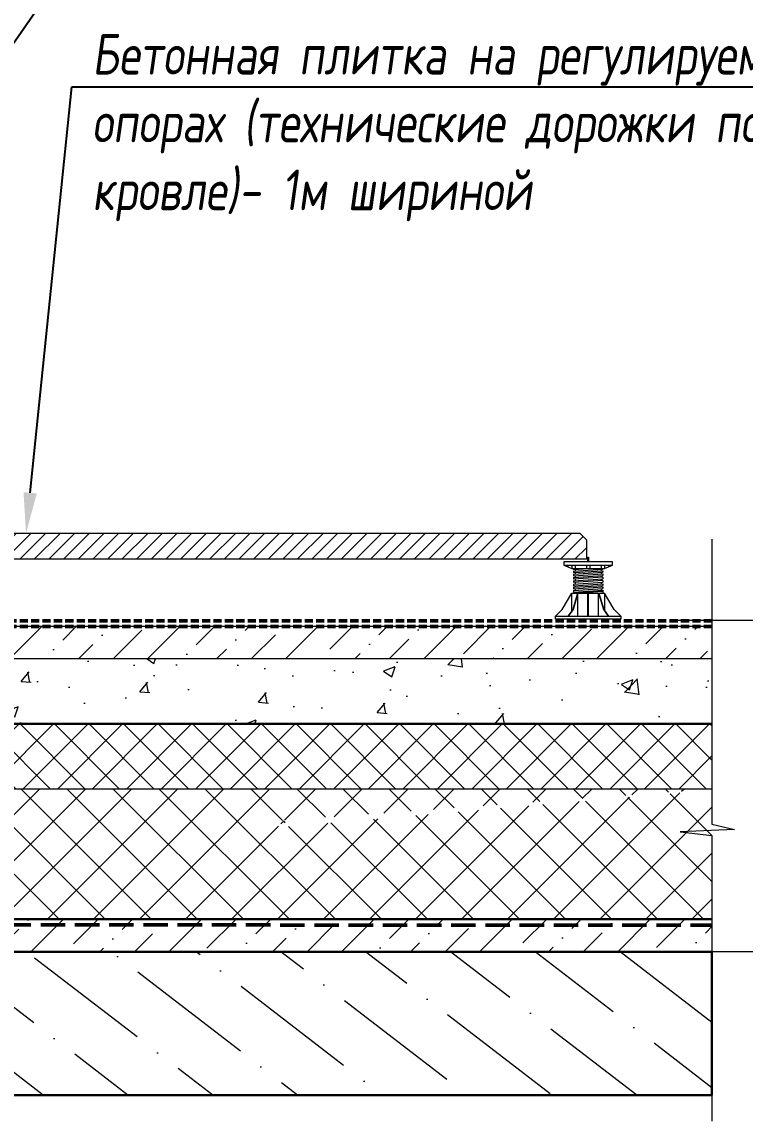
# Model space of a CAD drawing. Header units: millimetres. Extents: x -136099598 to 11807193, y 0 to 779331.
# Drawn here: x 731994 to 734214, y 350767 to 354140 of the extents above; entities that cross this region are included whole.
import ezdxf
from ezdxf import colors
from ezdxf.entities.mleader import LeaderData, LeaderLine
from ezdxf.math import Vec2, Vec3

# ---------------------------------------------------------------- set-up
doc = ezdxf.new("R2010")
doc.units = ezdxf.units.MM
doc.header["$MEASUREMENT"] = 0
doc.linetypes.add('ГОСТ 2.303 4', pattern=[7, 5, -2, 0])
for name, color, linetype, lineweight in [('A-DETL-GENF', 7, 'Continuous', 18), ('A-DETL-THIN', 7, 'Continuous', 18), ('АР.РД_Размеры', 174, 'Continuous', 9), ('АР_Отметки', 250, 'Continuous', 15), ('АР_Перекрытие', 250, 'Continuous', 30), ('АР_Штриховка', 253, 'Continuous', 13), ('СПДС_СИМВОЛЫ', 7, 'Continuous', 25), ('Штриховка', 7, 'Continuous', 5)]:
    doc.layers.add(name, color=color, linetype=linetype, lineweight=lineweight)
doc.layers.add('АР_Кровельный аэратор', color=250, linetype='Continuous')
doc.styles.add('Архитект', font='isocpeur.ttf', dxfattribs={"width": 0.8, "oblique": 8})

# ---------------------------------------------------------------- blocks, each defined once
blk = doc.blocks.new('TN_LIN_Регулируемые пластиковые опоры - TN_LIN_Регулируемые пластиковые опоры-1473405-ТН-КРОВЛЯ Терраса - Водоприемная воронка')
at = {"layer": 'A-DETL-GENF'}
for p, q in [((12.5, 88.2), (12.5, 83.2)), ((87.5, 88.2), (12.5, 88.2)), ((49.2, 88.2), (49.2, 95.7)), ((49.2, 95.7), (50.7, 95.7)), ((50.7, 95.7), (50.7, 88.2)), ((87.5, 83.2), (87.5, 88.2)), ((12.5, 83.2), (87.5, 83.2)), ((12.5, 83.2), (25, 78.2)), ((18.7, 83.2), (18.7, 80.7)), ((25, 83.2), (25, 78.2)), ((25, 78.2), (75, 78.2)), ((27.2, 78.2), (27.2, 76.7)), ((27.2, 76.7), (50, 78.2)), ((27.2, 74.2), (72.7, 77.2)), ((27.2, 71.7), (72.7, 74.7)), ((27.2, 74.2), (27.2, 72.2)), ((27.2, 73.7), (27.2, 71.7)), ((27.2, 69.2), (72.7, 72.2)), ((27.2, 66.7), (72.7, 69.7)), ((27.2, 69.2), (27.2, 66.7)), ((30, 83.2), (30, 78.2)), ((30, 76.8), (30, 74.3)), ((30, 71.8), (30, 69.3)), ((47.5, 83.2), (47.5, 78.2)), ((52.5, 83.2), (52.5, 78.2)), ((70, 83.2), (70, 78.2)), ((70, 77), (70, 74.5)), ((70, 72), (70, 69.5)), ((72.7, 78.2), (72.7, 77.2)), ((72.7, 74.7), (72.7, 72.2)), ((72.7, 69.7), (72.7, 67.2)), ((75, 78.2), (87.5, 83.2)), ((75, 83.2), (75, 78.2)), ((81.2, 83.2), (81.2, 80.7)), ((27.2, 64.2), (72.7, 67.2)), ((72.7, 64.7), (27.2, 61.7)), ((27.2, 64.2), (27.2, 61.7)), ((27.2, 59.2), (72.7, 62.2)), ((72.7, 59.7), (27.2, 56.7)), ((27.2, 59.2), (27.2, 56.7)), ((27.2, 54.2), (72.7, 57.2)), ((27.2, 51.7), (72.7, 54.7)), ((27.2, 54.2), (27.2, 51.7)), ((27.2, 49.2), (72.7, 52.2)), ((30, 66.8), (30, 64.3)), ((30, 61.8), (30, 59.3)), ((30, 56.8), (30, 54.3)), ((30, 51.8), (30, 49.3)), ((30, 51.3), (30, 49.8)), ((30, 51.3), (30, 49.8)), ((70, 67), (70, 64.5)), ((70, 62), (70, 59.5)), ((70, 57), (70, 54.5)), ((70, 52), (70, 49.5)), ((72.7, 64.7), (72.7, 62.2)), ((72.7, 59.7), (72.7, 57.2)), ((72.7, 54.7), (72.7, 52.2)), ((10, 15), (25, 40)), ((25, 40), (75, 40)), ((25, 13.5), (25, 40)), ((33.7, 40), (26.2, 15)), ((34.2, 40), (26.7, 15)), ((27.2, 46.7), (72.7, 49.7)), ((27.2, 49.2), (27.2, 46.7)), ((27.2, 48.7), (27.2, 47.2)), ((27.2, 44.2), (72.7, 47.2)), ((27.2, 41.7), (72.7, 44.7)), ((27.2, 44.2), (27.2, 41.7)), ((27.2, 40), (72.7, 43)), ((29.5, 40.2), (30.4, 40)), ((30, 46.8), (30, 44.8)), ((30, 41.8), (30, 39.3)), ((34.2, 5), (34.2, 40)), ((49.2, 5), (49.2, 40)), ((50.7, 5), (50.7, 40)), ((65.2, 40), (72.7, 40.5)), ((65.2, 40), (75, 40)), ((65.8, 5), (65.8, 40)), ((65.8, 40), (73.3, 15)), ((65.8, 40), (73.3, 15)), ((66.3, 40), (73.8, 15)), ((70.5, 40.3), (69.3, 40)), ((70, 47), (70, 44.5)), ((72.7, 49.7), (72.7, 47.2)), ((72.7, 44.7), (72.7, 42.2)), ((72.7, 43), (72.7, 40.5)), ((75, 40), (75, 13.5)), ((90, 15), (75, 40)), ((0, 5), (10, 15)), ((0, 5), (100, 5)), ((0, 0), (0, 5)), ((100, 0), (0, 0)), ((26.2, 15), (18.7, 5)), ((26.7, 15), (19.3, 5)), ((73.3, 15), (80.8, 5)), ((73.8, 15), (81.3, 5)), ((100, 5), (90, 15)), ((100, 5), (100, 0))]:
    blk.add_line(p, q, dxfattribs=at)

msp = doc.modelspace()

# ---------------------------------------------------------------- hatches: boundary and pattern name
at = {"layer": 'A-DETL-GENF'}
h = msp.add_hatch(dxfattribs=at)
h.set_pattern_fill('ANSI31', color=0, scale=9.990009, angle=180)
h.set_pattern_definition([(45, (661333.805, 464492.825), (-22.4282095, 22.4282095), [])])
h.paths.add_polyline_path([(731686.699, 352490.647), (731686.699, 352550.587), (731706.679, 352570.567), (733706.679, 352570.567), (733726.659, 352550.587), (733726.659, 352490.647), (732057.966, 352490.647)])
at = {"layer": 'АР_Кровельный аэратор', "lineweight": 15}
h = msp.add_hatch(dxfattribs=at)
h.set_pattern_fill('AR-CONC', color=256, scale=2)
h.set_pattern_definition([(50, (-984419.15, -62014.12), (364.36934, -31.87817), [38.1, -419.1]), (355, (-984419.15, -62014.12), (-70.48684, 382.11369), [30.48, -335.28117]), (100.451445, (-984388.8, -62016.78), (293.882494, 350.235504), [32.38002, -356.18049]), (46.1842, (-984419.15, -61912.52), (542.15808, -84.08466), [57.15, -628.65]), (96.635558, (-984374, -61919.53), (474.80827, 494.85225), [48.57005, -534.27122]), (351.18415, (-984419.15, -61912.5), (474.80827, 494.85225), [45.71993, -502.91946]), (21, (-984368.35, -61937.92), (303.22878, -204.530396), [38.1, -419.1]), (326, (-984368.35, -61937.92), (123.60406, 368.37593), [30.48, -335.28]), (71.451445, (-984343.1, -61954.97), (426.83284, 163.84554), [32.38002, -356.179875]), (37.5, (-984419.15, -62014.12), (6.1772065, 169.110078), [0, -331.216, 0, -340.36, 0, -336.55]), (7.5, (-984419.15, -62014.12), (133.639325, 200.36115), [0, -194.056, 0, -323.596, 0, -128.27]), (327.5, (-984532.44, -62014.12), (271.18119, -11.457488), [0, -127, 0, -396.24, 0, -525.78]), (317.5, (-984583.24, -62014.12), (296.258363, 50.852982), [0, -165.1, 0, -263.144, 0, -373.38])])
h.paths.add_polyline_path([(730991.894, 351986.231), (734111.907, 351985.232), (734111.907, 352185.032), (730991.894, 352185.032)])
at = {"layer": 'АР_Штриховка', "transparency": 33554559}
h = msp.add_hatch(dxfattribs=at)
h.set_pattern_fill('ANSI36', color=256, scale=50, angle=97.433889)
h.set_pattern_definition([(142.433889, (-985579.15, -61614.52), (-316.994321, 43.542487), [396.875, -79.375, 0, -79.375])])
h.paths.add_polyline_path([(728332.353, 351285.931), (728332.353, 350845.931), (734112.167, 350845.931), (734112.167, 351285.931)])
at = {"layer": 'Штриховка', "ltscale": 15}
h = msp.add_hatch(dxfattribs=at)
h.set_pattern_fill('БЕТОН И ИЗДЕЛИЯ ИЗ НЕГО', color=256, scale=29.970027, angle=180, pattern_type=2)
h.set_pattern_definition([(45, (855259.886, 417846.93), (39.735017, 145.69506), [187.312666, -40.459536, 0, -40.459536])])
edge = h.paths.add_edge_path()
edge.add_line((734100.838, 352185.032), (730980.825, 352185.032))
edge.add_line((730980.825, 352284.932), (730980.825, 352185.032))
edge.add_line((730980.825, 352284.932), (731020.785, 352284.932))
edge.add_line((731020.785, 352284.932), (731220.585, 352284.932))
edge.add_line((731220.585, 352284.932), (734089.849, 352285.432))
edge.add_line((734100.838, 352185.032), (734089.849, 352285.432))
at = {"layer": 'Штриховка', "ltscale": 10}
h = msp.add_hatch(dxfattribs=at)
h.set_pattern_fill('НЕМЕТАЛЛИЧЕСКИЕ МАТЕРИАЛЫ', color=256, scale=29.970027, angle=180, pattern_type=2)
h.set_pattern_definition([(45, (855270.955, 417946.83), (-52.980022, 52.980022), []), (135, (855270.955, 417946.83), (-52.980022, -52.980022), [])])
edge = h.paths.add_edge_path()
edge.add_line((730792.094, 351985.232), (730792.094, 351785.432))
edge.add_line((730991.894, 351985.232), (730792.094, 351985.232))
edge.add_line((734111.907, 351985.232), (730991.894, 351985.232))
edge.add_line((734111.907, 351785.432), (734111.907, 351985.232))
edge.add_line((734111.907, 351785.432), (730792.094, 351785.432))
at = {"layer": 'Штриховка', "ltscale": 75}
h = msp.add_hatch(dxfattribs=at)
h.set_pattern_fill('НЕМЕТАЛЛИЧЕСКИЕ МАТЕРИАЛЫ', color=256, scale=39.960035, angle=180, pattern_type=2)
h.set_pattern_definition([(45, (869555.65, 417946.83), (-70.64003, 70.64003), []), (135, (869555.65, 417946.83), (-70.64003, -70.64003), [])])
edge = h.paths.add_edge_path()
edge.add_line((730792.094, 351590.627), (730792.094, 351385.831))
edge.add_line((734111.907, 351781.983), (730792.094, 351590.627))
edge.add_line((734111.907, 351781.983), (734111.907, 351385.831))
edge.add_line((734111.907, 351385.831), (730792.094, 351385.831))
edge = h.paths.add_edge_path()
edge.add_line((734111.907, 351785.432), (730792.094, 351785.432))
edge.add_line((732790.095, 351688.822), (734111.907, 351785.432))
edge.add_line((732810.075, 351683.827), (732790.095, 351688.822))
edge.add_line((732770.115, 351673.837), (732810.075, 351683.827))
edge.add_line((732790.095, 351668.842), (732770.115, 351673.837))
edge.add_line((732790.095, 351668.842), (734111.907, 351781.983))
edge.add_line((734111.907, 351781.983), (730792.094, 351590.627))
edge.add_line((730792.094, 351785.432), (730792.094, 351590.627))
at = {"layer": 'Штриховка', "ltscale": 15}
h = msp.add_hatch(dxfattribs=at)
h.set_pattern_fill('БЕТОН И ИЗДЕЛИЯ ИЗ НЕГО', color=256, scale=29.970027, angle=180, pattern_type=2)
h.set_pattern_definition([(45, (855270.955, 417846.93), (39.735017, 145.69506), [187.312666, -40.459536, 0, -40.459536])])
edge = h.paths.add_edge_path()
edge.add_line((730792.094, 351285.931), (734111.907, 351285.931))
edge.add_line((734111.907, 351384.832), (734111.907, 351285.931))
edge.add_line((734111.907, 351384.832), (730792.094, 351385.831))
edge.add_line((730792.094, 351385.831), (730792.094, 351285.931))

# ---------------------------------------------------------------- linework, layer by layer
at = {"layer": 'A-DETL-THIN', "color": 0}
for p, q in [((731706.679, 352570.567), (733706.679, 352570.567)), ((733706.679, 352570.567), (733726.659, 352550.587)), ((733726.659, 352550.587), (733726.659, 352490.647)), ((733726.659, 352490.647), (731686.699, 352490.647))]:
    msp.add_line(p, q, dxfattribs=at)
at = {"layer": 'АР.РД_Размеры'}
msp.add_lwpolyline([(734111.907, 352552.435), (734111.907, 351677.456), (734181.074, 351660.921), (734014.053, 351654.376), (734111.907, 351642.614), (734111.907, 350766.534)], dxfattribs=at)
at = {"layer": 'АР_Отметки'}
msp.add_lwpolyline([(734418.498, 352302.502), (733989.116, 352302.502)], dxfattribs=at)
at = {"layer": 'АР_Отметки', "elevation": 0}
msp.add_lwpolyline([(734418.498, 351285.931), (733989.116, 351285.931)], dxfattribs=at)
at = {"layer": 'АР_Перекрытие', "lineweight": 30, "ltscale": 100, "elevation": 0}
msp.add_lwpolyline([(728332.353, 351285.931), (728332.353, 350845.931), (734112.167, 350845.931), (734112.167, 351285.931)], close=True, dxfattribs=at)
at = {"layer": 'СПДС_СИМВОЛЫ', "color": 30, "linetype": 'Continuous', "ltscale": 2.5}
msp.add_line((730792.094, 351986.231), (734111.907, 351986.231), dxfattribs=at)
at = {"layer": 'СПДС_СИМВОЛЫ', "color": 3, "linetype": 'Continuous', "ltscale": 2.5}
msp.add_line((734111.907, 351384.832), (730791.095, 351384.832), dxfattribs=at)
msp.add_lwpolyline([(734111.907, 351385.831), (730792.094, 351385.831), (730792.094, 352025.192)], dxfattribs=at)
at = {"layer": 'СПДС_СИМВОЛЫ', "color": 30, "linetype": 'Continuous', "ltscale": 2.5}
msp.add_lwpolyline([(730792.094, 351985.232), (734111.907, 351985.232)], dxfattribs=at)
at = {"layer": 'СПДС_СИМВОЛЫ', "color": 30, "linetype": 'Continuous', "ltscale": 2.5, "const_width": 0.999}
for points in [[(731994.891, 351985.731), (731998.887, 351985.731)], [(732001.884, 351985.731), (732005.88, 351985.731)], [(732008.877, 351985.731), (732012.873, 351985.731)], [(732015.87, 351985.731), (732019.866, 351985.731)], [(732022.863, 351985.731), (732026.859, 351985.731)], [(732029.856, 351985.731), (732033.852, 351985.731)], [(732036.849, 351985.731), (732040.845, 351985.731)], [(732043.842, 351985.731), (732047.838, 351985.731)], [(732050.835, 351985.731), (732054.831, 351985.731)], [(732057.828, 351985.731), (732061.824, 351985.731)], [(732064.821, 351985.731), (732068.817, 351985.731)], [(732071.814, 351985.731), (732075.81, 351985.731)], [(732078.807, 351985.731), (732082.803, 351985.731)], [(732085.8, 351985.731), (732089.796, 351985.731)], [(732092.793, 351985.731), (732096.789, 351985.731)], [(732099.786, 351985.731), (732103.782, 351985.731)], [(732106.779, 351985.731), (732110.775, 351985.731)], [(732113.772, 351985.731), (732117.768, 351985.731)], [(732120.765, 351985.731), (732124.761, 351985.731)], [(732127.758, 351985.731), (732131.754, 351985.731)], [(732134.751, 351985.731), (732138.747, 351985.731)], [(732141.744, 351985.731), (732145.74, 351985.731)], [(732148.737, 351985.731), (732152.733, 351985.731)], [(732155.73, 351985.731), (732159.726, 351985.731)], [(732162.723, 351985.731), (732166.719, 351985.731)], [(732169.716, 351985.731), (732173.712, 351985.731)], [(732176.709, 351985.731), (732180.705, 351985.731)], [(732183.702, 351985.731), (732187.698, 351985.731)], [(732190.695, 351985.731), (732194.691, 351985.731)], [(732197.688, 351985.731), (732201.684, 351985.731)], [(732204.681, 351985.731), (732208.677, 351985.731)], [(732211.674, 351985.731), (732215.67, 351985.731)], [(732218.667, 351985.731), (732222.663, 351985.731)], [(732225.66, 351985.731), (732229.656, 351985.731)], [(732232.653, 351985.731), (732236.649, 351985.731)], [(732239.646, 351985.731), (732243.642, 351985.731)], [(732246.639, 351985.731), (732250.635, 351985.731)], [(732253.632, 351985.731), (732257.628, 351985.731)], [(732260.625, 351985.731), (732264.621, 351985.731)], [(732267.618, 351985.731), (732271.614, 351985.731)], [(732274.611, 351985.731), (732278.607, 351985.731)], [(732281.604, 351985.731), (732285.6, 351985.731)], [(732288.597, 351985.731), (732292.593, 351985.731)], [(732295.59, 351985.731), (732299.586, 351985.731)], [(732302.583, 351985.731), (732306.579, 351985.731)], [(732309.576, 351985.731), (732313.572, 351985.731)], [(732316.569, 351985.731), (732320.565, 351985.731)], [(732323.562, 351985.731), (732327.558, 351985.731)], [(732330.555, 351985.731), (732334.551, 351985.731)], [(732337.548, 351985.731), (732341.544, 351985.731)], [(732344.541, 351985.731), (732348.537, 351985.731)], [(732351.534, 351985.731), (732355.53, 351985.731)], [(732358.527, 351985.731), (732362.523, 351985.731)], [(732365.52, 351985.731), (732369.516, 351985.731)], [(732372.513, 351985.731), (732376.509, 351985.731)], [(732379.506, 351985.731), (732383.502, 351985.731)], [(732386.499, 351985.731), (732390.495, 351985.731)], [(732393.492, 351985.731), (732397.488, 351985.731)], [(732400.485, 351985.731), (732404.481, 351985.731)], [(732407.478, 351985.731), (732411.474, 351985.731)], [(732414.471, 351985.731), (732418.467, 351985.731)], [(732421.464, 351985.731), (732425.46, 351985.731)], [(732428.457, 351985.731), (732432.453, 351985.731)], [(732435.45, 351985.731), (732439.446, 351985.731)], [(732442.443, 351985.731), (732446.439, 351985.731)], [(732449.436, 351985.731), (732453.432, 351985.731)], [(732456.429, 351985.731), (732460.425, 351985.731)], [(732463.422, 351985.731), (732467.418, 351985.731)], [(732470.415, 351985.731), (732474.411, 351985.731)], [(732477.408, 351985.731), (732481.404, 351985.731)], [(732484.401, 351985.731), (732488.397, 351985.731)], [(732491.394, 351985.731), (732495.39, 351985.731)], [(732498.387, 351985.731), (732502.383, 351985.731)], [(732505.38, 351985.731), (732509.376, 351985.731)], [(732512.373, 351985.731), (732516.369, 351985.731)], [(732519.366, 351985.731), (732523.362, 351985.731)], [(732526.359, 351985.731), (732530.355, 351985.731)], [(732533.352, 351985.731), (732537.348, 351985.731)], [(732540.345, 351985.731), (732544.341, 351985.731)], [(732547.338, 351985.731), (732551.334, 351985.731)], [(732554.331, 351985.731), (732558.327, 351985.731)], [(732561.324, 351985.731), (732565.32, 351985.731)], [(732568.317, 351985.731), (732572.313, 351985.731)], [(732575.31, 351985.731), (732579.306, 351985.731)], [(732582.303, 351985.731), (732586.299, 351985.731)], [(732589.296, 351985.731), (732593.292, 351985.731)], [(732596.289, 351985.731), (732600.285, 351985.731)], [(732603.282, 351985.731), (732607.278, 351985.731)], [(732610.275, 351985.731), (732614.271, 351985.731)], [(732617.268, 351985.731), (732621.264, 351985.731)], [(732624.261, 351985.731), (732628.257, 351985.731)], [(732631.254, 351985.731), (732635.25, 351985.731)], [(732638.247, 351985.731), (732642.243, 351985.731)], [(732645.24, 351985.731), (732649.236, 351985.731)], [(732652.233, 351985.731), (732656.229, 351985.731)], [(732659.226, 351985.731), (732663.222, 351985.731)], [(732666.219, 351985.731), (732670.215, 351985.731)], [(732673.212, 351985.731), (732677.208, 351985.731)], [(732680.205, 351985.731), (732684.201, 351985.731)], [(732687.198, 351985.731), (732691.194, 351985.731)], [(732694.191, 351985.731), (732698.187, 351985.731)], [(732701.184, 351985.731), (732705.18, 351985.731)], [(732708.177, 351985.731), (732712.173, 351985.731)], [(732715.17, 351985.731), (732719.166, 351985.731)], [(732722.163, 351985.731), (732726.159, 351985.731)], [(732729.156, 351985.731), (732733.152, 351985.731)], [(732736.149, 351985.731), (732740.145, 351985.731)], [(732743.142, 351985.731), (732747.138, 351985.731)], [(732750.135, 351985.731), (732754.131, 351985.731)], [(732757.128, 351985.731), (732761.124, 351985.731)], [(732764.121, 351985.731), (732768.117, 351985.731)], [(732771.114, 351985.731), (732775.11, 351985.731)], [(732778.107, 351985.731), (732782.103, 351985.731)], [(732785.1, 351985.731), (732789.096, 351985.731)], [(732792.093, 351985.731), (732796.089, 351985.731)], [(732799.086, 351985.731), (732803.082, 351985.731)], [(732806.079, 351985.731), (732810.075, 351985.731)], [(732813.072, 351985.731), (732817.068, 351985.731)], [(732820.065, 351985.731), (732824.061, 351985.731)], [(732827.058, 351985.731), (732831.054, 351985.731)], [(732834.051, 351985.731), (732838.047, 351985.731)], [(732841.044, 351985.731), (732845.04, 351985.731)], [(732848.037, 351985.731), (732852.033, 351985.731)], [(732855.03, 351985.731), (732859.026, 351985.731)], [(732862.023, 351985.731), (732866.019, 351985.731)], [(732869.016, 351985.731), (732873.012, 351985.731)], [(732876.009, 351985.731), (732880.005, 351985.731)], [(732883.002, 351985.731), (732886.998, 351985.731)], [(732889.995, 351985.731), (732893.991, 351985.731)], [(732896.988, 351985.731), (732900.984, 351985.731)], [(732903.981, 351985.731), (732907.978, 351985.731)], [(732910.975, 351985.731), (732914.971, 351985.731)], [(732917.968, 351985.731), (732921.964, 351985.731)], [(732924.961, 351985.731), (732928.957, 351985.731)], [(732931.954, 351985.731), (732935.95, 351985.731)], [(732938.947, 351985.731), (732942.943, 351985.731)], [(732945.94, 351985.731), (732949.936, 351985.731)], [(732952.933, 351985.731), (732956.929, 351985.731)], [(732959.926, 351985.731), (732963.922, 351985.731)], [(732966.919, 351985.731), (732970.915, 351985.731)], [(732973.912, 351985.731), (732977.908, 351985.731)], [(732980.905, 351985.731), (732984.901, 351985.731)], [(732987.898, 351985.731), (732991.894, 351985.731)], [(732994.891, 351985.731), (732998.887, 351985.731)], [(733001.884, 351985.731), (733005.88, 351985.731)], [(733008.877, 351985.731), (733012.873, 351985.731)], [(733015.87, 351985.731), (733019.866, 351985.731)], [(733022.863, 351985.731), (733026.859, 351985.731)], [(733029.856, 351985.731), (733033.852, 351985.731)], [(733036.849, 351985.731), (733040.845, 351985.731)], [(733043.842, 351985.731), (733047.838, 351985.731)], [(733050.835, 351985.731), (733054.831, 351985.731)], [(733057.828, 351985.731), (733061.824, 351985.731)], [(733064.821, 351985.731), (733068.817, 351985.731)], [(733071.814, 351985.731), (733075.81, 351985.731)], [(733078.807, 351985.731), (733082.803, 351985.731)], [(733085.8, 351985.731), (733089.796, 351985.731)], [(733092.793, 351985.731), (733096.789, 351985.731)], [(733099.786, 351985.731), (733103.782, 351985.731)], [(733106.779, 351985.731), (733110.775, 351985.731)], [(733113.772, 351985.731), (733117.768, 351985.731)], [(733120.765, 351985.731), (733124.761, 351985.731)], [(733127.758, 351985.731), (733131.754, 351985.731)], [(733134.751, 351985.731), (733138.747, 351985.731)], [(733141.744, 351985.731), (733145.74, 351985.731)], [(733148.737, 351985.731), (733152.733, 351985.731)], [(733155.73, 351985.731), (733159.726, 351985.731)], [(733162.723, 351985.731), (733166.719, 351985.731)], [(733169.716, 351985.731), (733173.712, 351985.731)], [(733176.709, 351985.731), (733180.705, 351985.731)], [(733183.702, 351985.731), (733187.698, 351985.731)], [(733190.695, 351985.731), (733194.691, 351985.731)], [(733197.688, 351985.731), (733201.684, 351985.731)], [(733204.681, 351985.731), (733208.677, 351985.731)], [(733211.674, 351985.731), (733215.67, 351985.731)], [(733218.667, 351985.731), (733222.663, 351985.731)], [(733225.66, 351985.731), (733229.656, 351985.731)], [(733232.653, 351985.731), (733236.649, 351985.731)], [(733239.646, 351985.731), (733243.642, 351985.731)], [(733246.639, 351985.731), (733250.635, 351985.731)], [(733253.632, 351985.731), (733257.628, 351985.731)], [(733260.625, 351985.731), (733264.621, 351985.731)], [(733267.618, 351985.731), (733271.614, 351985.731)], [(733274.611, 351985.731), (733278.607, 351985.731)], [(733281.604, 351985.731), (733285.6, 351985.731)], [(733288.597, 351985.731), (733292.593, 351985.731)], [(733295.59, 351985.731), (733299.586, 351985.731)], [(733302.583, 351985.731), (733306.579, 351985.731)], [(733309.576, 351985.731), (733313.572, 351985.731)], [(733316.569, 351985.731), (733320.565, 351985.731)], [(733323.562, 351985.731), (733327.558, 351985.731)], [(733330.555, 351985.731), (733334.551, 351985.731)], [(733337.548, 351985.731), (733341.544, 351985.731)], [(733344.541, 351985.731), (733348.537, 351985.731)], [(733351.534, 351985.731), (733355.53, 351985.731)], [(733358.527, 351985.731), (733362.523, 351985.731)], [(733365.52, 351985.731), (733369.516, 351985.731)], [(733372.513, 351985.731), (733376.509, 351985.731)], [(733379.506, 351985.731), (733383.502, 351985.731)], [(733386.499, 351985.731), (733390.495, 351985.731)], [(733393.492, 351985.731), (733397.488, 351985.731)], [(733400.485, 351985.731), (733404.481, 351985.731)], [(733407.478, 351985.731), (733411.474, 351985.731)], [(733414.471, 351985.731), (733418.467, 351985.731)], [(733421.464, 351985.731), (733425.46, 351985.731)], [(733428.457, 351985.731), (733432.453, 351985.731)], [(733435.45, 351985.731), (733439.446, 351985.731)], [(733442.443, 351985.731), (733446.439, 351985.731)], [(733449.436, 351985.731), (733453.432, 351985.731)], [(733456.429, 351985.731), (733460.425, 351985.731)], [(733463.422, 351985.731), (733467.418, 351985.731)], [(733470.415, 351985.731), (733474.411, 351985.731)], [(733477.408, 351985.731), (733481.404, 351985.731)], [(733484.401, 351985.731), (733488.397, 351985.731)], [(733491.394, 351985.731), (733495.39, 351985.731)], [(733498.387, 351985.731), (733502.383, 351985.731)], [(733505.38, 351985.731), (733509.376, 351985.731)], [(733512.373, 351985.731), (733516.369, 351985.731)], [(733519.366, 351985.731), (733523.362, 351985.731)], [(733526.359, 351985.731), (733530.355, 351985.731)], [(733533.352, 351985.731), (733537.348, 351985.731)], [(733540.345, 351985.731), (733544.341, 351985.731)], [(733547.338, 351985.731), (733551.334, 351985.731)], [(733554.331, 351985.731), (733558.327, 351985.731)], [(733561.324, 351985.731), (733565.32, 351985.731)], [(733568.317, 351985.731), (733572.313, 351985.731)], [(733575.31, 351985.731), (733579.306, 351985.731)], [(733582.303, 351985.731), (733586.299, 351985.731)], [(733589.296, 351985.731), (733593.292, 351985.731)], [(733596.289, 351985.731), (733600.285, 351985.731)], [(733603.282, 351985.731), (733607.278, 351985.731)], [(733610.275, 351985.731), (733614.271, 351985.731)], [(733617.268, 351985.731), (733621.264, 351985.731)], [(733624.261, 351985.731), (733628.257, 351985.731)], [(733631.254, 351985.731), (733635.25, 351985.731)], [(733638.247, 351985.731), (733642.243, 351985.731)], [(733645.24, 351985.731), (733649.236, 351985.731)], [(733652.233, 351985.731), (733656.229, 351985.731)], [(733659.226, 351985.731), (733663.222, 351985.731)], [(733666.219, 351985.731), (733670.215, 351985.731)], [(733673.212, 351985.731), (733677.208, 351985.731)], [(733680.205, 351985.731), (733684.201, 351985.731)], [(733687.198, 351985.731), (733691.194, 351985.731)], [(733694.191, 351985.731), (733698.187, 351985.731)], [(733701.184, 351985.731), (733705.18, 351985.731)], [(733708.177, 351985.731), (733712.173, 351985.731)], [(733715.17, 351985.731), (733719.166, 351985.731)], [(733722.163, 351985.731), (733726.159, 351985.731)], [(733729.156, 351985.731), (733733.152, 351985.731)], [(733736.149, 351985.731), (733740.145, 351985.731)], [(733743.142, 351985.731), (733747.138, 351985.731)], [(733750.135, 351985.731), (733754.131, 351985.731)], [(733757.128, 351985.731), (733761.124, 351985.731)], [(733764.121, 351985.731), (733768.117, 351985.731)], [(733771.114, 351985.731), (733775.11, 351985.731)], [(733778.107, 351985.731), (733782.103, 351985.731)], [(733785.1, 351985.731), (733789.096, 351985.731)], [(733792.093, 351985.731), (733796.089, 351985.731)], [(733799.086, 351985.731), (733803.082, 351985.731)], [(733806.079, 351985.731), (733810.075, 351985.731)], [(733813.072, 351985.731), (733817.068, 351985.731)], [(733820.065, 351985.731), (733824.061, 351985.731)], [(733827.058, 351985.731), (733831.054, 351985.731)], [(733834.051, 351985.731), (733838.047, 351985.731)], [(733841.044, 351985.731), (733845.04, 351985.731)], [(733848.037, 351985.731), (733852.033, 351985.731)], [(733855.03, 351985.731), (733859.026, 351985.731)], [(733862.023, 351985.731), (733866.019, 351985.731)], [(733869.016, 351985.731), (733873.012, 351985.731)], [(733876.009, 351985.731), (733880.005, 351985.731)], [(733883.002, 351985.731), (733886.998, 351985.731)], [(733889.995, 351985.731), (733893.991, 351985.731)], [(733896.988, 351985.731), (733900.984, 351985.731)], [(733903.981, 351985.731), (733907.977, 351985.731)], [(733910.974, 351985.731), (733914.97, 351985.731)], [(733917.967, 351985.731), (733921.963, 351985.731)], [(733924.96, 351985.731), (733928.956, 351985.731)], [(733931.953, 351985.731), (733935.949, 351985.731)], [(733938.946, 351985.731), (733942.942, 351985.731)], [(733945.939, 351985.731), (733949.935, 351985.731)], [(733952.932, 351985.731), (733956.928, 351985.731)], [(733959.925, 351985.731), (733963.921, 351985.731)], [(733966.918, 351985.731), (733970.914, 351985.731)], [(733973.911, 351985.731), (733977.907, 351985.731)], [(733980.904, 351985.731), (733984.9, 351985.731)], [(733987.897, 351985.731), (733991.893, 351985.731)], [(733994.89, 351985.731), (733998.886, 351985.731)], [(734001.883, 351985.731), (734005.879, 351985.731)], [(734008.876, 351985.731), (734012.872, 351985.731)], [(734015.869, 351985.731), (734019.865, 351985.731)], [(734022.862, 351985.731), (734026.858, 351985.731)], [(734029.855, 351985.731), (734033.851, 351985.731)], [(734036.849, 351985.731), (734040.845, 351985.731)], [(734043.842, 351985.731), (734047.838, 351985.731)], [(734050.835, 351985.731), (734054.831, 351985.731)], [(734057.828, 351985.731), (734061.824, 351985.731)], [(734064.821, 351985.731), (734068.817, 351985.731)], [(734071.814, 351985.731), (734075.81, 351985.731)], [(734078.807, 351985.731), (734082.803, 351985.731)], [(734085.8, 351985.731), (734089.796, 351985.731)], [(734092.793, 351985.731), (734096.789, 351985.731)], [(734099.786, 351985.731), (734103.782, 351985.731)], [(734106.779, 351985.731), (734110.775, 351985.731)]]:
    msp.add_lwpolyline(points, dxfattribs=at)
at = {"layer": 'СПДС_СИМВОЛЫ', "color": 3, "linetype": 'Continuous', "ltscale": 2.5, "const_width": 0.999}
for points in [[(732000.019, 351385.332), (731996.023, 351385.332)], [(732007.012, 351385.332), (732003.016, 351385.332)], [(732014.005, 351385.332), (732010.009, 351385.332)], [(732020.998, 351385.332), (732017.002, 351385.332)], [(732027.991, 351385.332), (732023.995, 351385.332)], [(732034.984, 351385.332), (732030.988, 351385.332)], [(732041.977, 351385.332), (732037.981, 351385.332)], [(732048.97, 351385.332), (732044.974, 351385.332)], [(732055.963, 351385.332), (732051.967, 351385.332)], [(732062.956, 351385.332), (732058.96, 351385.332)], [(732069.949, 351385.332), (732065.953, 351385.332)], [(732076.942, 351385.332), (732072.946, 351385.332)], [(732083.935, 351385.332), (732079.939, 351385.332)], [(732090.928, 351385.332), (732086.932, 351385.332)], [(732097.921, 351385.332), (732093.925, 351385.332)], [(732104.914, 351385.332), (732100.918, 351385.332)], [(732111.907, 351385.332), (732107.911, 351385.332)], [(732118.9, 351385.332), (732114.904, 351385.332)], [(732125.893, 351385.332), (732121.897, 351385.332)], [(732132.886, 351385.332), (732128.89, 351385.332)], [(732139.879, 351385.332), (732135.883, 351385.332)], [(732146.872, 351385.332), (732142.876, 351385.332)], [(732153.865, 351385.332), (732149.869, 351385.332)], [(732160.858, 351385.332), (732156.862, 351385.332)], [(732167.851, 351385.332), (732163.855, 351385.332)], [(732174.844, 351385.332), (732170.848, 351385.332)], [(732181.837, 351385.332), (732177.841, 351385.332)], [(732188.83, 351385.332), (732184.834, 351385.332)], [(732195.823, 351385.332), (732191.827, 351385.332)], [(732202.816, 351385.332), (732198.82, 351385.332)], [(732209.809, 351385.332), (732205.813, 351385.332)], [(732216.802, 351385.332), (732212.806, 351385.332)], [(732223.795, 351385.332), (732219.799, 351385.332)], [(732230.788, 351385.332), (732226.792, 351385.332)], [(732237.781, 351385.332), (732233.785, 351385.332)], [(732244.774, 351385.332), (732240.778, 351385.332)], [(732251.767, 351385.332), (732247.771, 351385.332)], [(732258.76, 351385.332), (732254.764, 351385.332)], [(732265.753, 351385.332), (732261.757, 351385.332)], [(732272.746, 351385.332), (732268.75, 351385.332)], [(732279.739, 351385.332), (732275.743, 351385.332)], [(732286.732, 351385.332), (732282.736, 351385.332)], [(732293.725, 351385.332), (732289.729, 351385.332)], [(732300.718, 351385.332), (732296.722, 351385.332)], [(732307.711, 351385.332), (732303.715, 351385.332)], [(732314.704, 351385.332), (732310.708, 351385.332)], [(732321.697, 351385.332), (732317.701, 351385.332)], [(732328.691, 351385.332), (732324.695, 351385.332)], [(732335.684, 351385.332), (732331.688, 351385.332)], [(732342.677, 351385.332), (732338.681, 351385.332)], [(732349.67, 351385.332), (732345.674, 351385.332)], [(732356.663, 351385.332), (732352.667, 351385.332)], [(732363.656, 351385.332), (732359.66, 351385.332)], [(732370.649, 351385.332), (732366.653, 351385.332)], [(732377.642, 351385.332), (732373.646, 351385.332)], [(732384.635, 351385.332), (732380.639, 351385.332)], [(732391.628, 351385.332), (732387.632, 351385.332)], [(732398.621, 351385.332), (732394.625, 351385.332)], [(732405.614, 351385.332), (732401.618, 351385.332)], [(732412.607, 351385.332), (732408.611, 351385.332)], [(732419.6, 351385.332), (732415.604, 351385.332)], [(732426.593, 351385.332), (732422.597, 351385.332)], [(732433.586, 351385.332), (732429.59, 351385.332)], [(732440.579, 351385.332), (732436.583, 351385.332)], [(732447.572, 351385.332), (732443.576, 351385.332)], [(732454.565, 351385.332), (732450.569, 351385.332)], [(732461.558, 351385.332), (732457.562, 351385.332)], [(732468.551, 351385.332), (732464.555, 351385.332)], [(732475.544, 351385.332), (732471.548, 351385.332)], [(732482.537, 351385.332), (732478.541, 351385.332)], [(732489.53, 351385.332), (732485.534, 351385.332)], [(732496.523, 351385.332), (732492.527, 351385.332)], [(732503.516, 351385.332), (732499.52, 351385.332)], [(732510.509, 351385.332), (732506.513, 351385.332)], [(732517.502, 351385.332), (732513.506, 351385.332)], [(732524.495, 351385.332), (732520.499, 351385.332)], [(732531.488, 351385.332), (732527.492, 351385.332)], [(732538.481, 351385.332), (732534.485, 351385.332)], [(732545.474, 351385.332), (732541.478, 351385.332)], [(732552.467, 351385.332), (732548.471, 351385.332)], [(732559.46, 351385.332), (732555.464, 351385.332)], [(732566.453, 351385.332), (732562.457, 351385.332)], [(732573.446, 351385.332), (732569.45, 351385.332)], [(732580.439, 351385.332), (732576.443, 351385.332)], [(732587.432, 351385.332), (732583.436, 351385.332)], [(732594.425, 351385.332), (732590.429, 351385.332)], [(732601.418, 351385.332), (732597.422, 351385.332)], [(732608.411, 351385.332), (732604.415, 351385.332)], [(732615.404, 351385.332), (732611.408, 351385.332)], [(732622.397, 351385.332), (732618.401, 351385.332)], [(732629.39, 351385.332), (732625.394, 351385.332)], [(732636.383, 351385.332), (732632.387, 351385.332)], [(732643.376, 351385.332), (732639.38, 351385.332)], [(732650.369, 351385.332), (732646.373, 351385.332)], [(732657.362, 351385.332), (732653.366, 351385.332)], [(732664.355, 351385.332), (732660.359, 351385.332)], [(732671.348, 351385.332), (732667.352, 351385.332)], [(732678.341, 351385.332), (732674.345, 351385.332)], [(732685.334, 351385.332), (732681.338, 351385.332)], [(732692.327, 351385.332), (732688.331, 351385.332)], [(732699.32, 351385.332), (732695.324, 351385.332)], [(732706.313, 351385.332), (732702.317, 351385.332)], [(732713.306, 351385.332), (732709.31, 351385.332)], [(732720.299, 351385.332), (732716.303, 351385.332)], [(732727.292, 351385.332), (732723.296, 351385.332)], [(732734.285, 351385.332), (732730.289, 351385.332)], [(732741.278, 351385.332), (732737.282, 351385.332)], [(732748.271, 351385.332), (732744.275, 351385.332)], [(732755.264, 351385.332), (732751.268, 351385.332)], [(732762.257, 351385.332), (732758.261, 351385.332)], [(732769.25, 351385.332), (732765.254, 351385.332)], [(732776.243, 351385.332), (732772.247, 351385.332)], [(732783.236, 351385.332), (732779.24, 351385.332)], [(732790.229, 351385.332), (732786.233, 351385.332)], [(732797.222, 351385.332), (732793.226, 351385.332)], [(732804.215, 351385.332), (732800.219, 351385.332)], [(732811.208, 351385.332), (732807.212, 351385.332)], [(732818.201, 351385.332), (732814.205, 351385.332)], [(732825.194, 351385.332), (732821.198, 351385.332)], [(732832.187, 351385.332), (732828.191, 351385.332)], [(732839.18, 351385.332), (732835.184, 351385.332)], [(732846.173, 351385.332), (732842.177, 351385.332)], [(732853.166, 351385.332), (732849.17, 351385.332)], [(732860.159, 351385.332), (732856.163, 351385.332)], [(732867.152, 351385.332), (732863.156, 351385.332)], [(732874.145, 351385.332), (732870.149, 351385.332)], [(732881.138, 351385.332), (732877.142, 351385.332)], [(732888.131, 351385.332), (732884.135, 351385.332)], [(732895.124, 351385.332), (732891.128, 351385.332)], [(732902.117, 351385.332), (732898.121, 351385.332)], [(732909.11, 351385.332), (732905.114, 351385.332)], [(732916.103, 351385.332), (732912.107, 351385.332)], [(732923.096, 351385.332), (732919.1, 351385.332)], [(732930.089, 351385.332), (732926.093, 351385.332)], [(732937.082, 351385.332), (732933.086, 351385.332)], [(732944.075, 351385.332), (732940.079, 351385.332)], [(732951.068, 351385.332), (732947.072, 351385.332)], [(732958.061, 351385.332), (732954.065, 351385.332)], [(732965.054, 351385.332), (732961.058, 351385.332)], [(732972.047, 351385.332), (732968.051, 351385.332)], [(732979.04, 351385.332), (732975.044, 351385.332)], [(732986.033, 351385.332), (732982.037, 351385.332)], [(732993.026, 351385.332), (732989.03, 351385.332)], [(733000.019, 351385.332), (732996.023, 351385.332)], [(733007.012, 351385.332), (733003.016, 351385.332)], [(733014.005, 351385.332), (733010.009, 351385.332)], [(733020.998, 351385.332), (733017.002, 351385.332)], [(733027.991, 351385.332), (733023.995, 351385.332)], [(733034.984, 351385.332), (733030.988, 351385.332)], [(733041.977, 351385.332), (733037.981, 351385.332)], [(733048.97, 351385.332), (733044.974, 351385.332)], [(733055.963, 351385.332), (733051.967, 351385.332)], [(733062.956, 351385.332), (733058.96, 351385.332)], [(733069.949, 351385.332), (733065.953, 351385.332)], [(733076.942, 351385.332), (733072.946, 351385.332)], [(733083.935, 351385.332), (733079.939, 351385.332)], [(733090.928, 351385.332), (733086.932, 351385.332)], [(733097.921, 351385.332), (733093.925, 351385.332)], [(733104.914, 351385.332), (733100.918, 351385.332)], [(733111.907, 351385.332), (733107.911, 351385.332)], [(733118.9, 351385.332), (733114.904, 351385.332)], [(733125.893, 351385.332), (733121.897, 351385.332)], [(733132.886, 351385.332), (733128.89, 351385.332)], [(733139.879, 351385.332), (733135.883, 351385.332)], [(733146.872, 351385.332), (733142.876, 351385.332)], [(733153.865, 351385.332), (733149.869, 351385.332)], [(733160.858, 351385.332), (733156.862, 351385.332)], [(733167.851, 351385.332), (733163.855, 351385.332)], [(733174.844, 351385.332), (733170.848, 351385.332)], [(733181.837, 351385.332), (733177.841, 351385.332)], [(733188.83, 351385.332), (733184.834, 351385.332)], [(733195.823, 351385.332), (733191.827, 351385.332)], [(733202.816, 351385.332), (733198.82, 351385.332)], [(733209.809, 351385.332), (733205.813, 351385.332)], [(733216.802, 351385.332), (733212.806, 351385.332)], [(733223.795, 351385.332), (733219.799, 351385.332)], [(733230.788, 351385.332), (733226.792, 351385.332)], [(733237.781, 351385.332), (733233.785, 351385.332)], [(733244.774, 351385.332), (733240.778, 351385.332)], [(733251.767, 351385.332), (733247.771, 351385.332)], [(733258.76, 351385.332), (733254.764, 351385.332)], [(733265.753, 351385.332), (733261.757, 351385.332)], [(733272.746, 351385.332), (733268.75, 351385.332)], [(733279.739, 351385.332), (733275.743, 351385.332)], [(733286.732, 351385.332), (733282.736, 351385.332)], [(733293.725, 351385.332), (733289.729, 351385.332)], [(733300.718, 351385.332), (733296.722, 351385.332)], [(733307.711, 351385.332), (733303.715, 351385.332)], [(733314.704, 351385.332), (733310.708, 351385.332)], [(733321.697, 351385.332), (733317.701, 351385.332)], [(733328.69, 351385.332), (733324.694, 351385.332)], [(733335.683, 351385.332), (733331.687, 351385.332)], [(733342.676, 351385.332), (733338.68, 351385.332)], [(733349.669, 351385.332), (733345.673, 351385.332)], [(733356.662, 351385.332), (733352.666, 351385.332)], [(733363.655, 351385.332), (733359.659, 351385.332)], [(733370.648, 351385.332), (733366.652, 351385.332)], [(733377.641, 351385.332), (733373.645, 351385.332)], [(733384.634, 351385.332), (733380.638, 351385.332)], [(733391.627, 351385.332), (733387.631, 351385.332)], [(733398.62, 351385.332), (733394.624, 351385.332)], [(733405.613, 351385.332), (733401.617, 351385.332)], [(733412.606, 351385.332), (733408.61, 351385.332)], [(733419.599, 351385.332), (733415.603, 351385.332)], [(733426.592, 351385.332), (733422.596, 351385.332)], [(733433.585, 351385.332), (733429.589, 351385.332)], [(733440.578, 351385.332), (733436.582, 351385.332)], [(733447.571, 351385.332), (733443.575, 351385.332)], [(733454.565, 351385.332), (733450.568, 351385.332)], [(733461.558, 351385.332), (733457.562, 351385.332)], [(733468.551, 351385.332), (733464.555, 351385.332)], [(733475.544, 351385.332), (733471.548, 351385.332)], [(733482.537, 351385.332), (733478.541, 351385.332)], [(733489.53, 351385.332), (733485.534, 351385.332)], [(733496.523, 351385.332), (733492.527, 351385.332)], [(733503.516, 351385.332), (733499.52, 351385.332)], [(733510.509, 351385.332), (733506.513, 351385.332)], [(733517.502, 351385.332), (733513.506, 351385.332)], [(733524.495, 351385.332), (733520.499, 351385.332)], [(733531.488, 351385.332), (733527.492, 351385.332)], [(733538.481, 351385.332), (733534.485, 351385.332)], [(733545.474, 351385.332), (733541.478, 351385.332)], [(733552.467, 351385.332), (733548.471, 351385.332)], [(733559.46, 351385.332), (733555.464, 351385.332)], [(733566.453, 351385.332), (733562.457, 351385.332)], [(733573.446, 351385.332), (733569.45, 351385.332)], [(733580.439, 351385.332), (733576.443, 351385.332)], [(733587.432, 351385.332), (733583.436, 351385.332)], [(733594.425, 351385.332), (733590.429, 351385.332)], [(733601.418, 351385.332), (733597.422, 351385.332)], [(733608.411, 351385.332), (733604.415, 351385.332)], [(733615.404, 351385.332), (733611.408, 351385.332)], [(733622.397, 351385.332), (733618.401, 351385.332)], [(733629.39, 351385.332), (733625.394, 351385.332)], [(733636.383, 351385.332), (733632.387, 351385.332)], [(733643.376, 351385.332), (733639.38, 351385.332)], [(733650.369, 351385.332), (733646.373, 351385.332)], [(733657.362, 351385.332), (733653.366, 351385.332)], [(733664.355, 351385.332), (733660.359, 351385.332)], [(733671.348, 351385.332), (733667.352, 351385.332)], [(733678.341, 351385.332), (733674.345, 351385.332)], [(733685.334, 351385.332), (733681.338, 351385.332)], [(733692.327, 351385.332), (733688.331, 351385.332)], [(733699.32, 351385.332), (733695.324, 351385.332)], [(733706.313, 351385.332), (733702.317, 351385.332)], [(733713.306, 351385.332), (733709.31, 351385.332)], [(733720.299, 351385.332), (733716.303, 351385.332)], [(733727.292, 351385.332), (733723.296, 351385.332)], [(733734.285, 351385.332), (733730.289, 351385.332)], [(733741.278, 351385.332), (733737.282, 351385.332)], [(733748.271, 351385.332), (733744.275, 351385.332)], [(733755.264, 351385.332), (733751.268, 351385.332)], [(733762.257, 351385.332), (733758.261, 351385.332)], [(733769.25, 351385.332), (733765.254, 351385.332)], [(733776.243, 351385.332), (733772.247, 351385.332)], [(733783.236, 351385.332), (733779.24, 351385.332)], [(733790.229, 351385.332), (733786.233, 351385.332)], [(733797.222, 351385.332), (733793.226, 351385.332)], [(733804.215, 351385.332), (733800.219, 351385.332)], [(733811.208, 351385.332), (733807.212, 351385.332)], [(733818.201, 351385.332), (733814.205, 351385.332)], [(733825.194, 351385.332), (733821.198, 351385.332)], [(733832.187, 351385.332), (733828.191, 351385.332)], [(733839.18, 351385.332), (733835.184, 351385.332)], [(733846.173, 351385.332), (733842.177, 351385.332)], [(733853.166, 351385.332), (733849.17, 351385.332)], [(733860.159, 351385.332), (733856.163, 351385.332)], [(733867.152, 351385.332), (733863.156, 351385.332)], [(733874.145, 351385.332), (733870.149, 351385.332)], [(733881.138, 351385.332), (733877.142, 351385.332)], [(733888.131, 351385.332), (733884.135, 351385.332)], [(733895.124, 351385.332), (733891.128, 351385.332)], [(733902.117, 351385.332), (733898.121, 351385.332)], [(733909.11, 351385.332), (733905.114, 351385.332)], [(733916.103, 351385.332), (733912.107, 351385.332)], [(733923.096, 351385.332), (733919.1, 351385.332)], [(733930.089, 351385.332), (733926.093, 351385.332)], [(733937.082, 351385.332), (733933.086, 351385.332)], [(733944.075, 351385.332), (733940.079, 351385.332)], [(733951.068, 351385.332), (733947.072, 351385.332)], [(733958.061, 351385.332), (733954.065, 351385.332)], [(733965.054, 351385.332), (733961.058, 351385.332)], [(733972.047, 351385.332), (733968.051, 351385.332)], [(733979.04, 351385.332), (733975.044, 351385.332)], [(733986.033, 351385.332), (733982.037, 351385.332)], [(733993.026, 351385.332), (733989.03, 351385.332)], [(734000.019, 351385.332), (733996.023, 351385.332)], [(734007.012, 351385.332), (734003.016, 351385.332)], [(734014.005, 351385.332), (734010.009, 351385.332)], [(734020.998, 351385.332), (734017.002, 351385.332)], [(734027.991, 351385.332), (734023.995, 351385.332)], [(734034.984, 351385.332), (734030.988, 351385.332)], [(734041.977, 351385.332), (734037.981, 351385.332)], [(734048.97, 351385.332), (734044.974, 351385.332)], [(734055.963, 351385.332), (734051.967, 351385.332)], [(734062.956, 351385.332), (734058.96, 351385.332)], [(734069.949, 351385.332), (734065.953, 351385.332)], [(734076.942, 351385.332), (734072.946, 351385.332)], [(734083.935, 351385.332), (734079.939, 351385.332)], [(734090.928, 351385.332), (734086.932, 351385.332)], [(734097.921, 351385.332), (734093.925, 351385.332)], [(734104.914, 351385.332), (734100.918, 351385.332)], [(734111.907, 351385.332), (734107.911, 351385.332)]]:
    msp.add_lwpolyline(points, dxfattribs=at)
at = {"layer": 'Штриховка', "color": 6, "linetype": 'ГОСТ 2.303 4', "lineweight": 50, "ltscale": 15}
msp.add_lwpolyline([(730791.594, 352680.766), (730791.594, 351369.469), (734111.907, 351367.359)], dxfattribs=at)
at = {"layer": 'Штриховка', "color": 5, "linetype": 'ГОСТ 2.303 4', "lineweight": 50, "ltscale": 5}
msp.add_lwpolyline([(734111.907, 352301.503), (731544.231, 352301.503), (731532.134, 352314.395), (731466.907, 352314.395), (731443.877, 352333.909), (731231.654, 352333.909)], dxfattribs=at)
at = {"layer": 'Штриховка', "color": 1, "linetype": 'ГОСТ 2.303 4', "lineweight": 50, "ltscale": 5}
msp.add_lwpolyline([(734111.907, 352284.932), (731449.465, 352284.932), (731432.846, 352300.131), (731235.792, 352300.131)], dxfattribs=at)
at = {"layer": 'Штриховка', "ltscale": 20}
for points in [[(734111.907, 352284.932), (730991.894, 352284.932)], [(734111.907, 352185.032), (730991.894, 352185.032)], [(734111.907, 351985.232), (730792.094, 351985.232)], [(734111.907, 351785.432), (730792.094, 351785.432)], [(734111.907, 351385.831), (730792.094, 351385.831)]]:
    msp.add_lwpolyline(points, dxfattribs=at)

# ---------------------------------------------------------------- block references
at = {"layer": 'A-DETL-GENF', "color": 0, "xscale": 1.998001766994903, "yscale": 1.998001766994903, "zscale": 1.998001766994903}
msp.add_blockref('TN_LIN_Регулируемые пластиковые опоры - TN_LIN_Регулируемые пластиковые опоры-1473405-ТН-КРОВЛЯ Терраса - Водоприемная воронка', (733632.253, 352306.498), dxfattribs=at)

# ---------------------------------------------------------------- leaders
at = {"layer": 'АР_Кровельный аэратор', "lineweight": 15}
ml = msp.add_multileader_mtext('Standard', dxfattribs=at)
ml.set_content('{\\C256;Техноэласт ЭКП - 1 слой}', color=256, style='Архитект')
ml.set_leader_properties()
ml.build(insert=Vec2(0, 0))
ml.multileader.update_dxf_attribs({"text_left_attachment_type": 6, "text_right_attachment_type": 6, "dogleg_length": 50, "arrow_head_size": 124.875})
ctx = ml.context
ctx.base_point, ctx.char_height, ctx.arrow_head_size, ctx.landing_gap_size, ctx.plane_origin = Vec3(732196.608, 354628.804), 124.87511, 124.875, 12.488, Vec3(737439.17, 353745.363)
ctx.left_attachment, ctx.right_attachment = 6, 6
notes = []
notes.append((ctx, [(0, (1, 1, 0), (732146.658, 354628.804), (1, 0), 49.95, [(0, [(731042.343, 352625.219)], 0, [])])]))
ctx.mtext.insert, ctx.mtext.width, ctx.mtext.defined_height, ctx.mtext.flow_direction = Vec3(732209.095, 354778.654), 2954.56006, 301.807, 5
ml = msp.add_multileader_mtext('Standard', dxfattribs=at)
ml.set_content('{\\C256;Техноэласт ЭПП - 1 слой}', color=256, style='Архитект')
ml.set_leader_properties()
ml.build(insert=Vec2(0, 0))
ml.multileader.update_dxf_attribs({"text_left_attachment_type": 6, "text_right_attachment_type": 6, "dogleg_length": 50, "arrow_head_size": 124.875})
ctx = ml.context
ctx.base_point, ctx.char_height, ctx.arrow_head_size, ctx.landing_gap_size, ctx.plane_origin = Vec3(732196.608, 354333.237), 124.87511, 124.875, 12.488, Vec3(737555.696, 353479.434)
ctx.left_attachment, ctx.right_attachment = 6, 6
notes.append((ctx, [(0, (1, 1, 0), (732146.658, 354333.237), (1, 0), 49.95, [(0, [(731032.353, 352727.685)], 0, [])])]))
ctx.mtext.insert, ctx.mtext.width, ctx.mtext.defined_height, ctx.mtext.flow_direction = Vec3(732209.095, 354483.087), 2944.08775, 301.807, 5
ml = msp.add_multileader_mtext('Standard', dxfattribs=at)
ml.set_content('Бетонная плитка на регулируемых опорах (технические дорожки по кровле)- 1м шириной', color=256, style='Архитект')
ml.set_leader_properties()
ml.build(insert=Vec2(0, 0))
ml.multileader.update_dxf_attribs({"text_left_attachment_type": 6, "text_right_attachment_type": 6, "dogleg_length": 50, "arrow_head_size": 124.875})
ctx = ml.context
ctx.base_point, ctx.char_height, ctx.arrow_head_size, ctx.landing_gap_size, ctx.plane_origin = Vec3(732196.608, 353941.204), 124.87511, 124.875, 12.488, Vec3(738518.011, 353319.34)
ctx.left_attachment, ctx.right_attachment = 6, 6
notes.append((ctx, [(0, (1, 1, 0), (732146.658, 353941.204), (1, 0), 49.95, [(0, [(732006.379, 352570.567)], 0, [])])]))
ctx.mtext.insert, ctx.mtext.width, ctx.mtext.defined_height, ctx.mtext.flow_direction = Vec3(732209.095, 354103.541), 2356.91674, 301.807, 5
for ctx, leaders in notes:
    for number, flags, end, landing, length, lines in leaders:
        leader = LeaderData()
        leader.index, (leader.has_last_leader_line, leader.has_dogleg_vector, leader.attachment_direction) = number, flags
        leader.last_leader_point, leader.dogleg_vector, leader.dogleg_length = Vec3(end), Vec3(landing), length
        for number, points, colour, breaks in lines:
            line = LeaderLine()
            line.index, line.vertices, line.color, line.breaks = number, Vec3.list(points), colors.encode_raw_color(colour), breaks
            leader.lines.append(line)
        ctx.leaders.append(leader)

doc.saveas('drawing.dxf')
